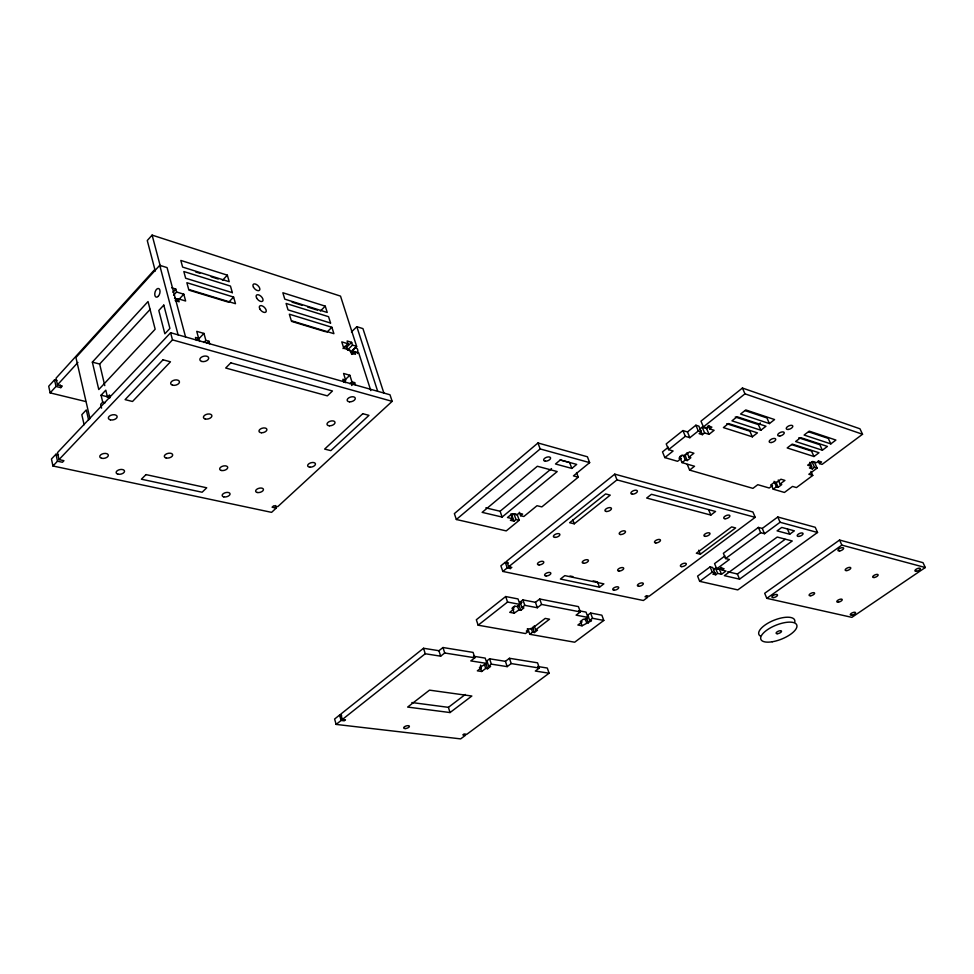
<?xml version="1.0" encoding="UTF-8"?>
<svg xmlns="http://www.w3.org/2000/svg" width="974" height="974" viewBox="0 0 974 974"><rect width="100%" height="100%" fill="white"/><g stroke="black" fill="none" stroke-linecap="round" stroke-linejoin="round"><path stroke-width="1.46" d="M344.394 346.464L346.659 347.146L347.535 349.909L351.651 351.139L356.63 346.354L340.523 296.12L152.114 235.111L147.269 240.529L155.28 271.04M56.955 380.432L54.544 379.836L48.7 386.264L50.149 392.887L85.517 401.483M154.854 269.408L56.017 378.216L57.478 384.852L62.299 386.045L60.826 387.652L56.005 386.459L50.149 392.887M185.559 336.955L167.078 267.607L159.736 265.318L75.935 357.519L89.985 418.735M57.478 384.852L77.92 362.438M92.347 362.133L148.036 301.538L155.158 329.224L98.776 389.551L92.347 362.133L99.665 364.045L150.24 309.282M172.8 292.261L175.77 289.047L171.765 287.829M173.591 295.207L176.562 292.005L175.77 289.047M176.404 300.978L178.388 298.835L185.644 301.015L183.806 294.197L176.562 292.005M183.806 294.197L178.851 299.517L174.504 298.214M101.564 408.155L100.663 404.32L102.708 402.152L101.077 395.188L105.801 390.16L107.444 397.124L109.916 397.733M107.444 397.124L109.502 394.933L110.111 397.502M58.452 454.748L55.968 454.213L51.452 459.01L52.949 465.998L271.576 512.361L276.178 508.124L275.459 505.543M276.178 508.124L272.075 507.235L273.621 505.823L277.712 506.699L392.145 401.349L390.002 394.774L170.608 332.731L57.49 452.618L59 459.606L63.967 460.678L62.446 462.273L57.49 461.213L52.949 465.998M222.449 280.354L227.344 275.167L180.811 260.435L182.625 267.083L229.219 281.705L227.344 275.167M59 459.606L172.483 339.877L170.608 332.731M233.602 297.07L235.501 303.705L188.7 289.448L186.862 282.704L233.602 297.07L228.659 302.232L189.005 290.167M196.602 340.437L198.623 338.331L196.736 331.355L203.968 333.425L205.867 340.389L208.996 341.277L209.69 343.834M203.968 333.425L198.927 338.684L199.67 341.472M203.846 342.483L205.867 340.389M206.963 343.372L208.996 341.277M320.349 311.047L325.255 306.165L327.24 312.471L284.785 299.152L282.85 292.748L325.255 306.165M326.947 332.158L331.903 327.288L333.912 333.68L291.299 320.702L289.339 314.2L331.903 327.288M351.419 331.964L356.837 326.704L362.949 328.615L383.866 393.046M343.006 348.558L347.986 343.749L347.109 340.973L351.638 342.349L352.515 345.113L356.63 346.354M346.659 347.146L351.638 342.349M347.535 349.909L352.515 345.113M351.565 354.402L354.573 351.517L358.676 352.746L370.814 390.598M355.425 385.047L354.658 382.624L351.943 381.857L349.861 375.27L344.796 380.079L345.624 382.709M343.591 381.991L345.624 380.055L343.554 373.456L349.861 375.27M349.909 383.768L351.943 381.857M351.614 385.509L354.658 382.624M576.523 472.524L578.264 477.175L573.455 475.884L589.647 462.626L587.419 456.782L537.965 442.963L454.371 513.615L456.343 519.495L506.237 530.903L519.215 520.274L517.182 514.503L513.943 513.724L511.947 515.368L513.98 521.151L515.976 519.507L519.215 520.274M456.343 519.495L540.168 448.941L589.647 462.626M485.843 507.856L500.1 511.253L551.54 468.591M502.121 517.06L557.213 471.562L537.356 466.254L482.154 512.361L502.121 517.06L500.1 511.253M571.835 468.421L576.693 464.415L560.342 459.947L555.472 463.989L571.835 468.421L569.632 462.565L560.099 459.959M510.766 514.041L512.397 518.667L510.4 520.311L513.98 521.151M519.361 512.251L520.591 515.721L522.6 514.077L519.02 513.225L517.011 514.869L512.117 513.7L507.491 517.511L512.397 518.667M578.264 477.175L541.848 506.894L537.015 505.713L523.842 516.5L520.591 515.721M508.404 562.948L505.275 562.29L500.892 565.809L502.827 571.434L643.4 600.508L647.722 597.293L645.031 596.733L646.48 595.65L649.159 596.222L755.203 517.352L752.926 511.995L614.752 474.143L506.748 561.109L508.684 566.734L511.813 567.392L510.339 568.56L507.223 567.915L502.827 571.434M508.684 566.734L616.98 479.878L755.203 517.352M708.232 425.443L709.681 428.889L714.137 430.301L709.048 434.331L704.592 432.931L702.388 434.672L699.101 433.649L701.304 431.908L698.309 430.971L689.848 437.691L687.461 431.945L682.932 430.545L666.228 443.913L668.566 449.659L673.107 451.011L664.828 457.597L662.503 451.875L668.408 447.151M687.461 431.945L695.886 425.212L698.894 426.149L701.304 431.908M818.245 460.872L819.475 463.587L822.068 464.403L862.538 434.258L859.981 428.803L742.431 388.042L700.976 421.145L703.411 426.904L706.406 427.854L708.622 426.101L711.897 427.136L709.681 428.889M574.258 523.817L610.223 495.133L605.609 493.928L569.632 522.709L574.258 523.817L572.688 519.58M668.566 449.659L685.319 436.303L689.848 437.691M341.655 715.33L339.585 715.074L334.618 719.031L336.127 724.413L460.653 738.889L465.609 735.212L462.845 734.883L464.087 733.958L466.838 734.286L549.092 673.217L547.303 668.03L537.672 666.496M473.461 656.232L485.222 658.107L486.976 663.452L470.795 660.908L474.837 657.779L473.084 652.397L442.975 647.527L438.933 650.717L423.532 648.258L340.827 714.088L342.349 719.482L345.466 719.847L344.212 720.833L341.107 720.468L336.127 724.413M709.048 434.331L706.637 428.597L702.169 427.196L699.977 428.937L702.388 434.672M703.411 426.904L744.976 393.837L862.538 434.258M706.637 428.597L709.681 426.186M342.349 719.482L425.236 653.749L440.662 656.172L444.704 652.994L474.837 657.779M681.897 455.199L679.694 456.928L682.031 462.613L694.523 466.254L689.604 470.101L687.291 464.464M578.641 610.686L586.056 612.122L587.979 617.419L576.109 615.142L580.346 611.928L578.422 606.607L539.706 599.01L535.457 602.309L522.928 599.887L520.079 602.115L521.954 607.557L523.89 607.922L520.786 610.345L518.85 609.98L514.223 613.182L509.743 612.342L513.968 609.042L512.032 608.677L515.136 606.242L517.084 606.619L519.909 604.404L518.034 598.937L505.689 596.538L476.335 619.744L478.137 625.198L525.485 633.55L528.237 631.432L527.324 628.754M686.719 453.47L684.905 454.895L687.242 460.58L690.883 457.719L688.959 457.147L687.084 452.593M679.937 456.429L680.875 458.705L677.575 461.311L664.828 457.597M682.031 462.613L685.331 460.008L687.242 460.58M688.959 457.147L693.938 453.227L689.495 451.899L684.515 455.832L682.579 455.26L678.939 458.133L680.875 458.705M478.137 625.198L507.564 602.042L519.909 604.404M520.98 603.283L518.911 604.903L520.786 610.345M521.954 607.557L524.803 605.341L537.356 607.739L541.605 604.44L580.346 611.928M735.248 416.994L758.369 424.579L760.414 422.984M752.342 436.827L757.443 432.87L728.515 423.532L723.39 427.586L752.342 436.827L749.883 431.19L726.726 423.727M760.852 430.228L765.978 426.235L737.111 416.75L731.949 420.829L760.852 430.228L758.369 424.579M769.411 423.58L774.586 419.563L745.767 409.932L740.569 414.035L769.411 423.58L766.915 417.919L745.28 410.699M549.092 673.217L535.335 671.049L539.34 668.042L537.551 662.819L509.439 658.278L505.421 661.334L489.581 658.801L486.915 660.859L488.668 666.192L490.555 666.484L487.609 668.724L485.722 668.444L481.728 671.5L477.357 670.83L481.351 667.762L480.486 665.096M486.976 663.452L479.452 667.47L481.351 667.762M527.969 628.973L529.795 634.305L532.559 632.199L534.422 632.528L537.465 630.202L535.603 629.874L534.215 625.868M535.603 629.874L549.519 619.208L545.209 618.405L531.28 629.094L529.406 628.766L526.362 631.091L528.237 631.432M488.668 666.192L491.346 664.134L507.186 666.63L511.216 663.574L539.34 668.042M599.485 587.2L603.856 583.876L564.81 575.622L560.427 579.043L599.485 587.2L597.488 581.819M411.88 702.534L448.405 707.343L465.329 694.462M450.037 712.554L471.842 696.02L429.51 690.14L407.643 707.075L450.037 712.554L448.405 707.343M710.825 515.063L715.549 511.484L651.46 494.293L646.675 498.031L710.825 515.063L708.585 509.609M529.795 634.305L574.672 642.219L603.795 620.438L601.871 615.191L590.609 613.011L587.785 615.142L589.696 620.414L591.498 620.755L582.05 625.795L577.899 625.016L582.087 621.862L580.273 621.522L583.365 619.196L585.167 619.537L587.979 617.419M588.552 616.25L586.506 617.796L588.418 623.068M589.696 620.414L592.533 618.283L603.795 620.438M813.984 456.514L819.012 452.74L792.227 444.095L787.162 447.943L813.984 456.514L811.512 451.047L791.752 444.68M822.373 450.219L827.425 446.421L800.701 437.643L795.6 441.514L822.373 450.219L819.877 444.741L798.753 437.813M830.81 443.888L835.911 440.065L809.224 431.141L804.098 435.049L830.81 443.888L828.302 438.41L808.627 431.835M771.445 485.113L773.21 489.179L776.448 486.757L778.177 487.256L781.745 484.589L780.028 484.078L778.238 479.999M780.028 484.078L784.91 480.413L780.929 479.22L776.034 482.897L774.293 482.386L770.726 485.076L772.455 485.576L769.216 488.011L757.784 484.687L752.926 488.364L689.604 470.101M817.101 468.117L814.654 462.687L812.048 461.871L809.905 463.478L812.34 468.896L814.495 467.301L817.101 468.117L808.858 474.253L812.754 475.446L796.44 487.584L792.519 486.416L784.435 492.454L773.21 489.179M809.784 462.321L811.622 466.4L809.467 468.007L812.34 468.896M819.475 463.587L821.63 461.968L818.757 461.055L816.602 462.674L812.669 461.433L807.677 465.17L811.622 466.4M700.379 554.194L735.614 527.932L731.632 526.897L696.361 553.232L700.379 554.194L698.76 550.2M721.052 567.501L722.111 570.107L725.971 571.02L721.515 574.27L717.655 573.382L715.732 574.782L712.7 567.489L710.107 566.88L697.591 576.121L699.673 581.344L737.781 589.903L817.539 532.474L815.238 527.287L777.788 516.987L762.265 528.432L758.405 527.409L723.378 553.293L725.533 558.552L729.416 559.49L716.694 568.84L714.563 563.605L724.948 555.947M725.533 558.552L760.657 532.693L764.517 533.715L780.077 522.271L817.539 532.474M713.613 569.571L715.537 568.159L719.384 569.059L721.612 567.428M699.673 581.344L712.225 572.115L714.819 572.712L712.895 574.136L715.732 574.782M722.111 570.107L724.047 568.694L721.21 568.025L719.275 569.449L716.694 568.84M789.707 534.215L794.358 530.83L781.757 527.433L777.094 530.854L789.707 534.215L787.43 528.979M727.748 571.738L737.403 574.003L785.105 539.352M739.534 579.153L792.252 540.996L777.24 537.051L724.352 575.646L739.534 579.153L737.403 574.003M839.576 540.034L764.687 593.288L766.794 598.328L851.873 617.358L925.3 567.525L923.011 562.668L839.576 540.034L841.853 545.123L925.3 567.525M766.794 598.328L841.853 545.123M512.361 607.739L514.674 606.132M520.079 602.115L522.003 602.48M570.021 575.999L572.919 576.62M593.154 580.906L596.051 581.515M102.708 402.152L105.168 402.749M101.077 395.188L106.982 396.649M172.483 339.877L392.145 401.349M198.623 338.331L195.47 337.43L196.164 339.999M345.624 380.055L342.872 379.276L343.639 381.711M175.162 300.613L179.179 301.806L178.388 298.835M347.986 343.749L341.764 341.874L343.798 348.302L350.031 350.165L350.92 352.953L355.461 354.305L354.573 351.517M291.482 321.359L325.535 331.72M195.664 271.953L199.901 273.28M211.175 276.811L218.225 279.027M292.078 302.183L301.977 305.288M307.626 307.053L317.524 310.158M812.048 461.871L814.495 467.301M810.94 471.404L812.754 475.446M742.431 388.042L744.976 393.837M775.803 481.838L778.177 487.256M774.087 481.326L776.448 486.757M777.788 516.987L780.077 522.271M762.265 528.432L764.517 533.715M758.405 527.409L760.657 532.693M702.169 427.196L704.592 432.931M695.886 425.212L698.309 430.971M682.932 430.545L685.319 436.303M683.456 455.467L685.331 460.008M719.384 569.059L721.515 574.27M715.537 568.159L717.655 573.382M710.107 566.88L712.225 572.115M614.752 474.143L616.98 479.878M537.965 442.963L540.168 448.941M590.609 613.011L592.533 618.283M585.191 618.782L586.616 622.727M580.626 621.838L582.05 625.795M513.943 513.724L515.976 519.507M539.706 599.01L541.605 604.44M535.457 602.309L537.356 607.739M532.583 627.195L534.422 632.528M522.928 599.887L524.803 605.341M531.171 628.193L532.559 632.199M509.365 565.76L510.339 568.56M505.275 562.29L507.223 567.915M517.45 605.901L518.85 609.98M512.823 609.103L514.223 613.182M505.689 596.538L507.564 602.042M509.439 658.278L511.216 663.574M505.421 661.334L507.186 666.63M489.581 658.801L491.346 664.134M485.868 663.416L487.609 668.724M484.419 664.451L485.722 668.444M480.426 667.507L481.728 671.5M356.837 326.704L377.681 391.292M442.975 647.527L444.704 652.994M438.933 650.717L440.662 656.172M423.532 648.258L425.236 653.749M339.585 715.074L341.107 720.468M152.114 235.111L160.564 267.107M159.736 265.318L178.108 334.849M99.665 364.045L104.778 385.631M88.61 420.001L86.296 409.92L81.828 414.693L84.117 424.761M60.242 384.998L60.826 387.652M54.544 379.836L56.005 386.459M55.968 454.213L57.49 461.213M760.317 636.059A19.297 7.524 -21.9 0 1 773.843 620.304A19.297 7.524 -21.9 0 1 794.784 622.106M352.661 354.329A4.091 2.545 -74.1 0 1 355.522 347.974A4.091 2.545 -74.1 0 1 357.288 353.513M163.79 305.106L158.799 310.487L164.862 333.802L169.914 328.433L163.79 305.106M163.023 359.796L125.086 399.632L132.513 401.483L170.474 361.804L163.023 359.796M230.789 362.839L225.688 368.014L327.361 395.858L332.475 390.988L230.789 362.839M145.99 474.606L141.388 479.208L202.129 492.235L206.744 487.791L145.99 474.606M362.791 413.694L324.622 449.087L330.819 450.621L368.976 415.362L362.791 413.694M232.348 292.663L185.644 278.223L183.83 271.527L230.461 286.088L232.348 292.663M330.563 323.039L288.036 309.89L286.076 303.438L328.567 316.696L330.563 323.039M772.236 641.769A19.322 7.488 -21.9 0 0 796.756 624.955A19.322 7.488 -21.9 0 0 767.463 629.703A19.322 7.488 -21.9 0 0 772.236 641.769M777.228 633.709A2.898 1.12 -21.9 0 0 781.525 631.432A2.898 1.12 -21.9 0 0 777.702 631.493A2.898 1.12 -21.9 0 0 777.228 633.709M851.86 615.166A2.873 1.096 -22.7 0 0 855.562 612.658A2.873 1.096 -22.7 0 0 851.288 613.364A2.873 1.096 -22.7 0 0 851.86 615.166M916.497 571.251A2.959 1.132 -23.7 0 0 920.381 568.621A2.959 1.132 -23.7 0 0 916.059 569.303A2.959 1.132 -23.7 0 0 916.497 571.251M839.673 550.943A3.092 1.266 -23.2 0 0 843.642 548.143A3.092 1.266 -23.2 0 0 839.028 548.849A3.092 1.266 -23.2 0 0 839.673 550.943M773.721 597.586A2.995 1.205 -22.1 0 0 777.495 594.919A2.995 1.205 -22.1 0 0 772.93 595.638A2.995 1.205 -22.1 0 0 773.721 597.586M838.48 602.127A2.922 1.132 -22.7 0 0 842.23 599.546A2.922 1.132 -22.7 0 0 837.859 600.252A2.922 1.132 -22.7 0 0 838.48 602.127M874.287 577.497A2.971 1.169 -23.3 0 0 878.146 574.843A2.971 1.169 -23.3 0 0 873.751 575.537A2.971 1.169 -23.3 0 0 874.287 577.497M846.893 570.569A3.019 1.205 -23.1 0 0 850.777 567.854A3.019 1.205 -23.1 0 0 846.272 568.56A3.019 1.205 -23.1 0 0 846.893 570.569M810.818 595.735A2.971 1.181 -22.5 0 0 814.605 593.093A2.971 1.181 -22.5 0 0 810.137 593.811A2.971 1.181 -22.5 0 0 810.818 595.735M405.294 728.564A2.995 1.218 -17.1 0 0 409.409 726.287A2.995 1.218 -17.1 0 0 404.904 726.482A2.995 1.218 -17.1 0 0 405.294 728.564M779.784 436.011A3.531 1.656 -23.9 0 0 784.228 432.602A3.531 1.656 -23.9 0 0 778.883 433.284A3.531 1.656 -23.9 0 0 779.784 436.011M771.311 442.525A3.519 1.644 -23.7 0 0 775.718 439.14A3.519 1.644 -23.7 0 0 770.385 439.822A3.519 1.644 -23.7 0 0 771.311 442.525M788.319 429.449A3.543 1.668 -24 0 0 792.787 426.028A3.543 1.668 -24 0 0 787.442 426.697A3.543 1.668 -24 0 0 788.319 429.449M799.033 536.394A3.178 1.351 -23 0 0 803.051 533.484A3.178 1.351 -23 0 0 798.266 534.19A3.178 1.351 -23 0 0 799.033 536.394M545.391 461.177A3.665 1.851 -20.3 0 0 550.602 458.072A3.665 1.851 -20.3 0 0 545.33 457.841A3.665 1.851 -20.3 0 0 545.391 461.177M546.183 575.987A3.299 1.498 -19.6 0 0 550.87 573.309A3.299 1.498 -19.6 0 0 546.122 573.284A3.299 1.498 -19.6 0 0 546.183 575.987M614.144 590.195A3.178 1.388 -20.4 0 0 618.734 587.639A3.178 1.388 -20.4 0 0 614.253 587.639A3.178 1.388 -20.4 0 0 614.144 590.195M725.058 518.752A3.299 1.473 -22.3 0 0 729.903 516.037A3.299 1.473 -22.3 0 0 725.46 515.916A3.299 1.473 -22.3 0 0 725.058 518.752M632.418 494.171A3.47 1.644 -21.4 0 0 637.434 491.273A3.47 1.644 -21.4 0 0 632.601 491.103A3.47 1.644 -21.4 0 0 632.418 494.171M555.034 537.392A3.409 1.595 -19.9 0 0 559.892 534.592A3.409 1.595 -19.9 0 0 554.997 534.495A3.409 1.595 -19.9 0 0 555.034 537.392M681.703 566.649A3.19 1.388 -21.4 0 0 686.353 564.068A3.19 1.388 -21.4 0 0 681.995 564.031A3.19 1.388 -21.4 0 0 681.703 566.649M638.774 586.287A3.166 1.376 -20.7 0 0 643.364 583.743A3.166 1.376 -20.7 0 0 638.956 583.73A3.166 1.376 -20.7 0 0 638.774 586.287M705.249 536.37A3.263 1.449 -21.9 0 0 710.022 533.703A3.263 1.449 -21.9 0 0 705.602 533.618A3.263 1.449 -21.9 0 0 705.249 536.37M539.085 564.932A3.336 1.534 -19.5 0 0 543.821 562.217A3.336 1.534 -19.5 0 0 538.999 562.168A3.336 1.534 -19.5 0 0 539.085 564.932M606.522 511.496A3.446 1.619 -20.9 0 0 611.477 508.635A3.446 1.619 -20.9 0 0 606.632 508.501A3.446 1.619 -20.9 0 0 606.522 511.496M619.062 571.068A3.239 1.437 -20.6 0 0 623.737 568.439A3.239 1.437 -20.6 0 0 619.196 568.414A3.239 1.437 -20.6 0 0 619.062 571.068M583.743 563.276A3.299 1.498 -20.2 0 0 588.466 560.598A3.299 1.498 -20.2 0 0 583.779 560.549A3.299 1.498 -20.2 0 0 583.743 563.276M620.682 534.531A3.348 1.534 -20.9 0 0 625.527 531.78A3.348 1.534 -20.9 0 0 620.828 531.694A3.348 1.534 -20.9 0 0 620.682 534.531M655.879 542.944A3.178 1.424 -21.3 0 0 660.494 540.339A3.178 1.424 -21.3 0 0 656.099 540.266A3.178 1.424 -21.3 0 0 655.879 542.944M158.287 296.266A4.48 2.447 -74.6 0 0 159.091 288.767A4.48 2.447 -74.6 0 0 154.793 293.454A4.48 2.447 -74.6 0 0 158.287 296.266M118.024 474.192A4.286 2.338 -12 0 0 124.538 471.367A4.286 2.338 -12 0 0 118.414 470.04A4.286 2.338 -12 0 0 118.024 474.192M223.789 496.886A4.054 2.143 -14.3 0 0 230.047 494.195A4.054 2.143 -14.3 0 0 224.483 492.99A4.054 2.143 -14.3 0 0 223.789 496.886M349.581 401.836A4.2 2.338 -17 0 0 355.279 398.208A4.2 2.338 -17 0 0 348.85 397.818A4.2 2.338 -17 0 0 349.581 401.836M201.715 361.451A4.529 2.679 -13.7 0 0 208.692 358.383A4.529 2.679 -13.7 0 0 202.409 356.642A4.529 2.679 -13.7 0 0 201.715 361.451M110.366 419.855A4.468 2.545 -11.7 0 0 117.16 416.884A4.468 2.545 -11.7 0 0 110.744 415.338A4.468 2.545 -11.7 0 0 110.366 419.855M310.024 467.179A4.03 2.155 -16 0 0 315.442 463.782A4.03 2.155 -16 0 0 309.184 463.539A4.03 2.155 -16 0 0 310.024 467.179M257.197 492.491A4.018 2.118 -14.9 0 0 263.43 489.812A4.018 2.118 -14.9 0 0 257.976 488.607A4.018 2.118 -14.9 0 0 257.197 492.491M329.407 425.808A4.139 2.277 -16.5 0 0 335.007 422.266A4.139 2.277 -16.5 0 0 328.615 421.937A4.139 2.277 -16.5 0 0 329.407 425.808M101.71 458.304A4.359 2.411 -11.6 0 0 108.333 455.418A4.359 2.411 -11.6 0 0 102.063 454.03A4.359 2.411 -11.6 0 0 101.71 458.304M172.556 385.193A4.493 2.618 -13 0 0 179.46 382.173A4.493 2.618 -13 0 0 173.153 380.517A4.493 2.618 -13 0 0 172.556 385.193M221.329 470.479A4.139 2.24 -14.2 0 0 227.721 467.727A4.139 2.24 -14.2 0 0 222.023 466.412A4.139 2.24 -14.2 0 0 221.329 470.479M166.14 457.987A4.261 2.338 -13 0 0 172.678 455.162A4.261 2.338 -13 0 0 166.688 453.787A4.261 2.338 -13 0 0 166.14 457.987M205.222 418.99A4.334 2.447 -13.8 0 0 211.894 416.081A4.334 2.447 -13.8 0 0 205.891 414.571A4.334 2.447 -13.8 0 0 205.222 418.99M261.482 432.748A4.066 2.252 -15 0 0 266.876 429.291A4.066 2.252 -15 0 0 260.484 428.974A4.066 2.252 -15 0 0 261.482 432.748M256.612 297.983A4.298 2.301 44.2 0 0 262.627 301.161A4.298 2.301 44.2 0 0 259.522 295.244A4.298 2.301 44.2 0 0 256.612 297.983M259.815 308.904A4.31 2.313 44.3 0 0 265.841 312.07A4.31 2.313 44.3 0 0 262.724 306.128A4.31 2.313 44.3 0 0 259.815 308.904M253.435 287.135A4.286 2.277 44.1 0 0 259.437 290.337A4.286 2.277 44.1 0 0 256.345 284.445A4.286 2.277 44.1 0 0 253.435 287.135"/></g></svg>
